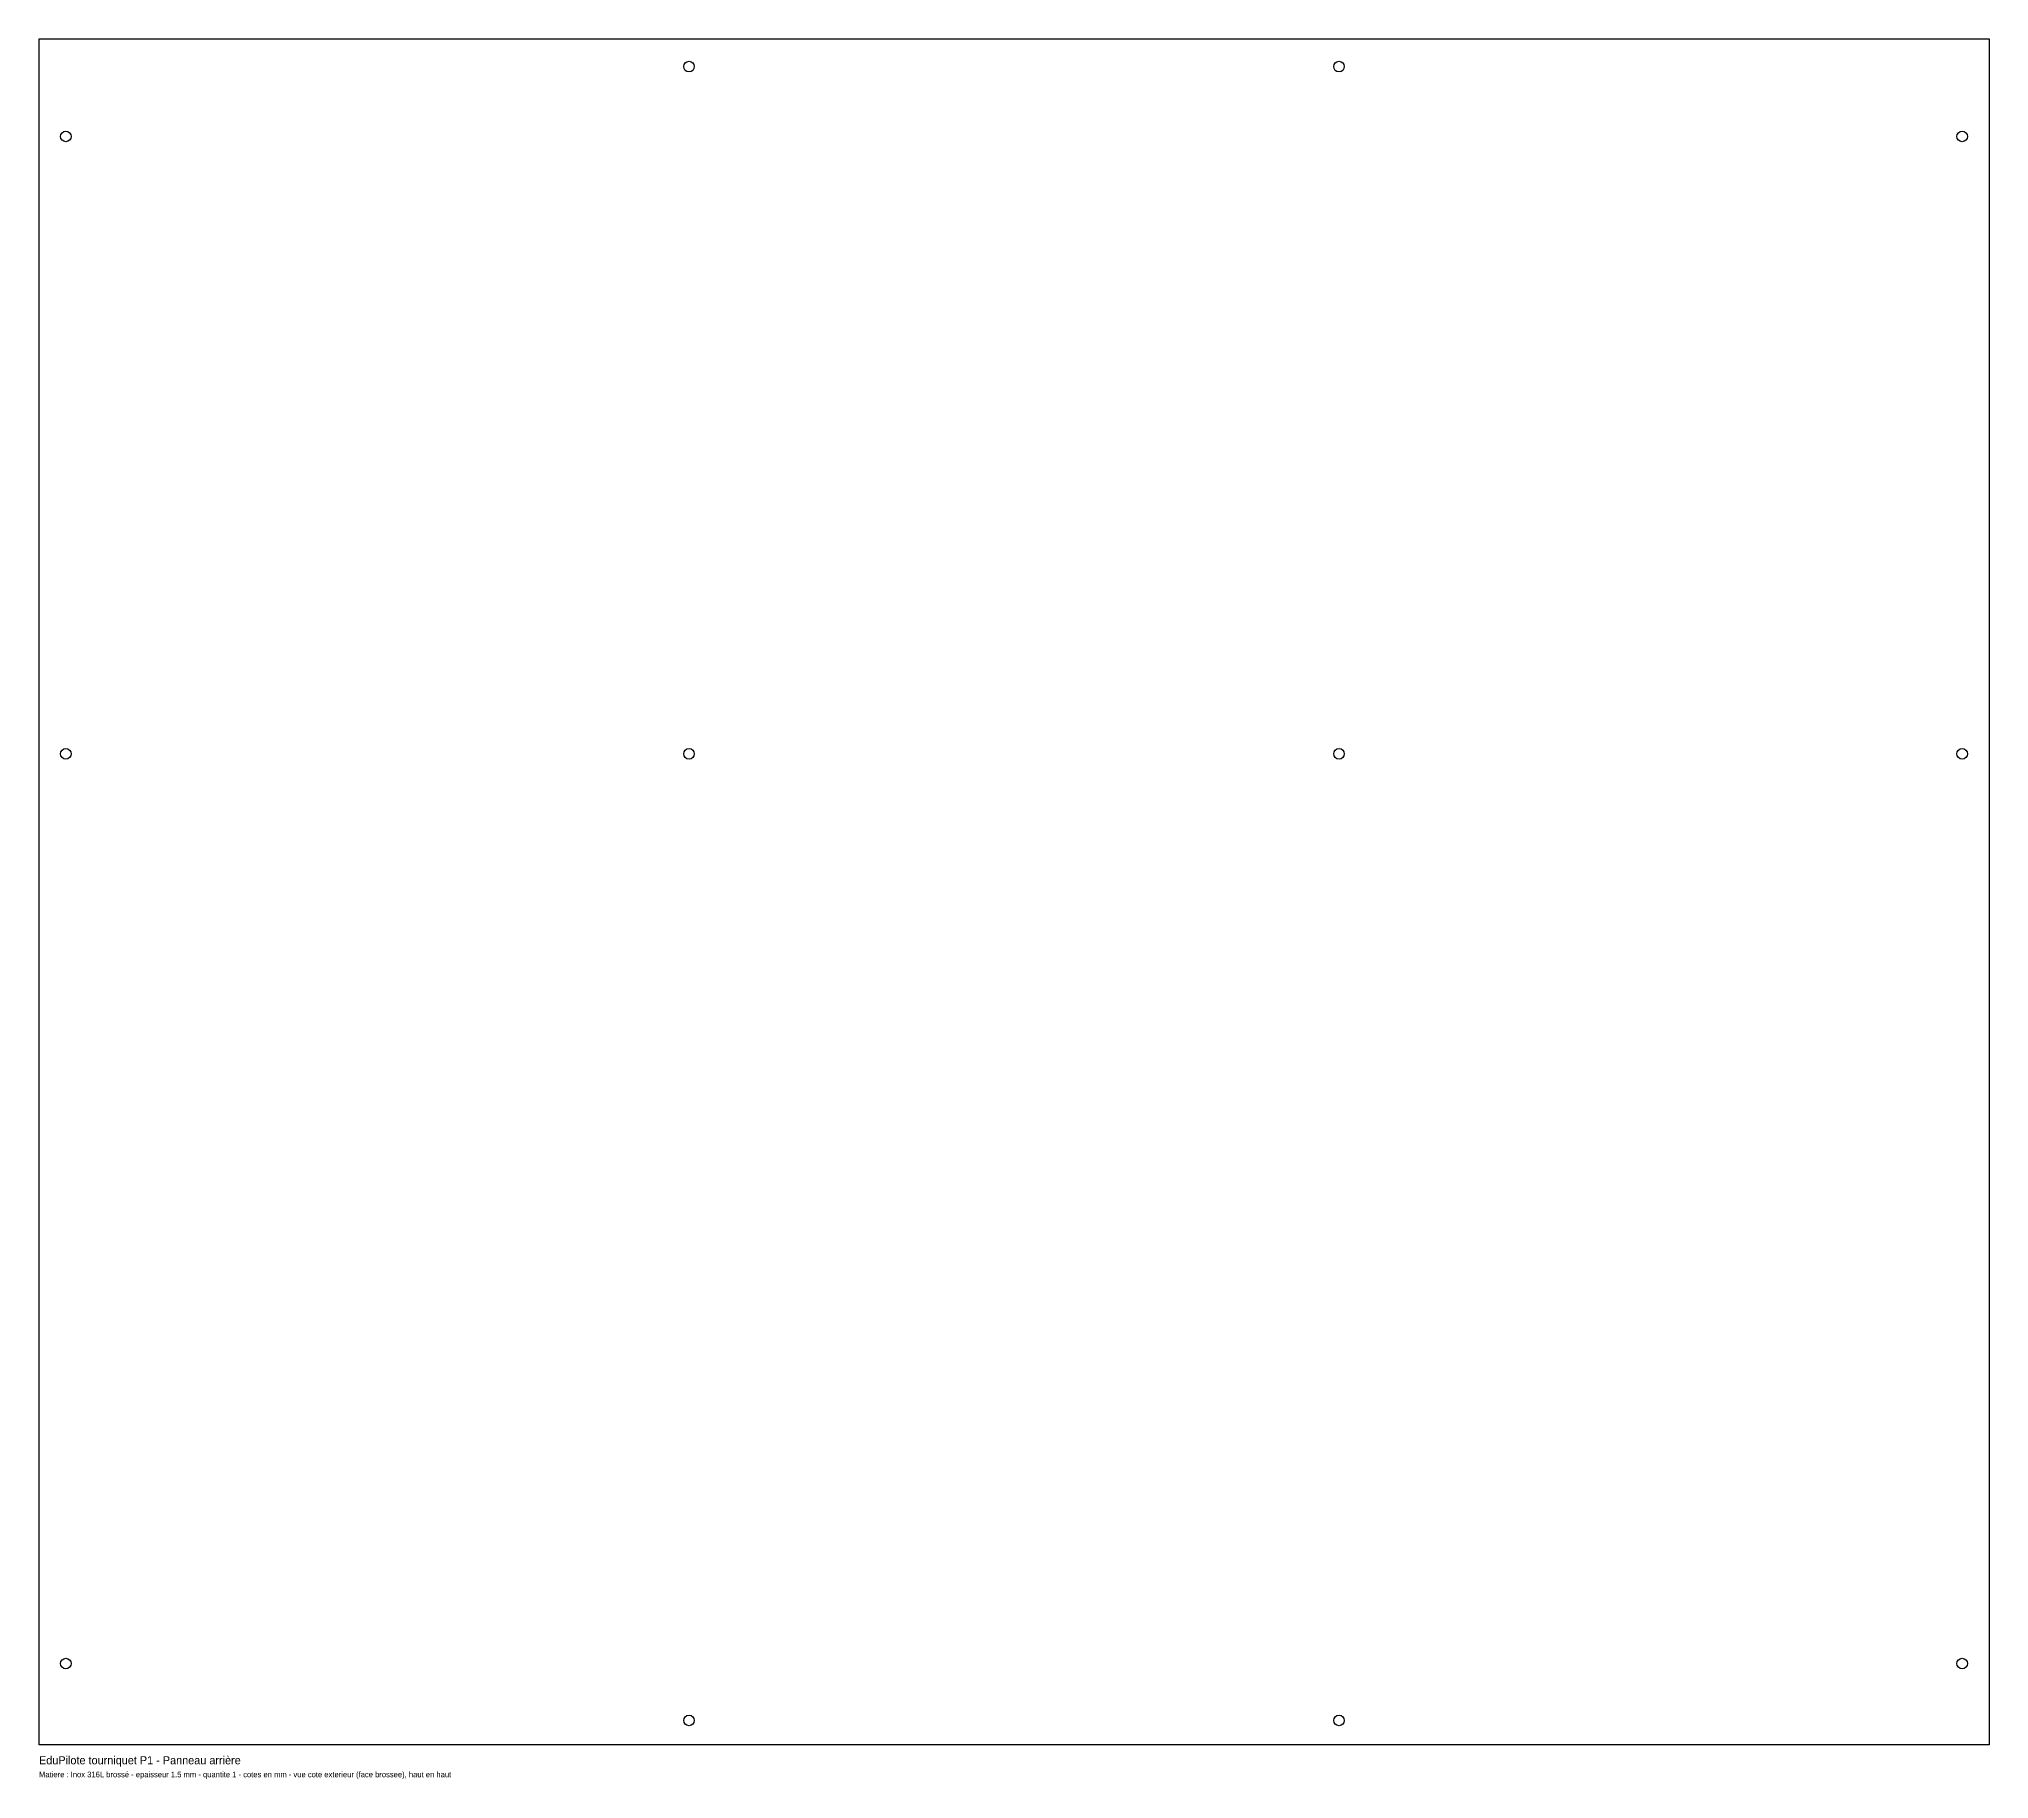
# Model space of a CAD drawing. Header units: millimetres. Extents: x -600 to 600, y -546 to 525.
import ezdxf

# ---------------------------------------------------------------- set-up
doc = ezdxf.new("R2010")
doc.units = ezdxf.units.MM
doc.layers.add('DECOUPE', color=7, linetype='Continuous')
doc.layers.add('TEXTE', color=3, linetype='Continuous')

msp = doc.modelspace()

# ---------------------------------------------------------------- linework, layer by layer
at = {"layer": 'DECOUPE'}
for p, q in [((-600, 525), (600, 525)), ((-600, -525), (-600, 525)), ((600, 525), (600, -525)), ((600, -525), (-600, -525))]:
    msp.add_line(p, q, dxfattribs=at)
for centre in [(-200, 508), (200, 508), (-583.5, 465), (583.5, 465), (-583.5, 85), (-200, 85), (200, 85), (583.5, 85), (-583.5, -475), (583.5, -475), (-200, -510), (200, -510)]:
    msp.add_circle(centre, 3.25, dxfattribs=at)

# ---------------------------------------------------------------- texts
at = {"layer": 'TEXTE'}
for s, height, p in [('EduPilote tourniquet P1 - Panneau arrière', 5, (-600, -537)), ('Matiere : Inox 316L brossé - epaisseur 1.5 mm - quantite 1 - cotes en mm - vue cote exterieur (face brossee), haut en haut', 3.5, (-600, -545))]:
    msp.add_text(s, height=height, dxfattribs=at).set_placement(p)

doc.saveas('drawing.dxf')
